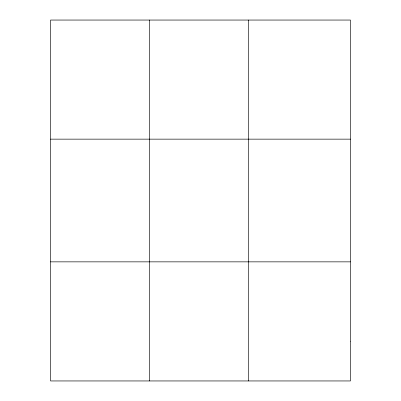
<?xml version="1.0" encoding="UTF-8"?>
<svg xmlns="http://www.w3.org/2000/svg" width="401" height="401" viewBox="0 0 401 401"><rect width="100%" height="100%" fill="white"/><g stroke="black" fill="none" stroke-linecap="round" stroke-linejoin="round"><path stroke-width="0.6" d="M149.513 20.05L149.513 380.95M248.49 20.05L248.49 380.95M50.536 139.147L350.464 139.147M50.536 261.853L350.464 261.853M350.464 341.251L350.464 380.95L50.536 380.95L50.536 20.05L350.464 20.05L350.464 341.251"/></g></svg>
